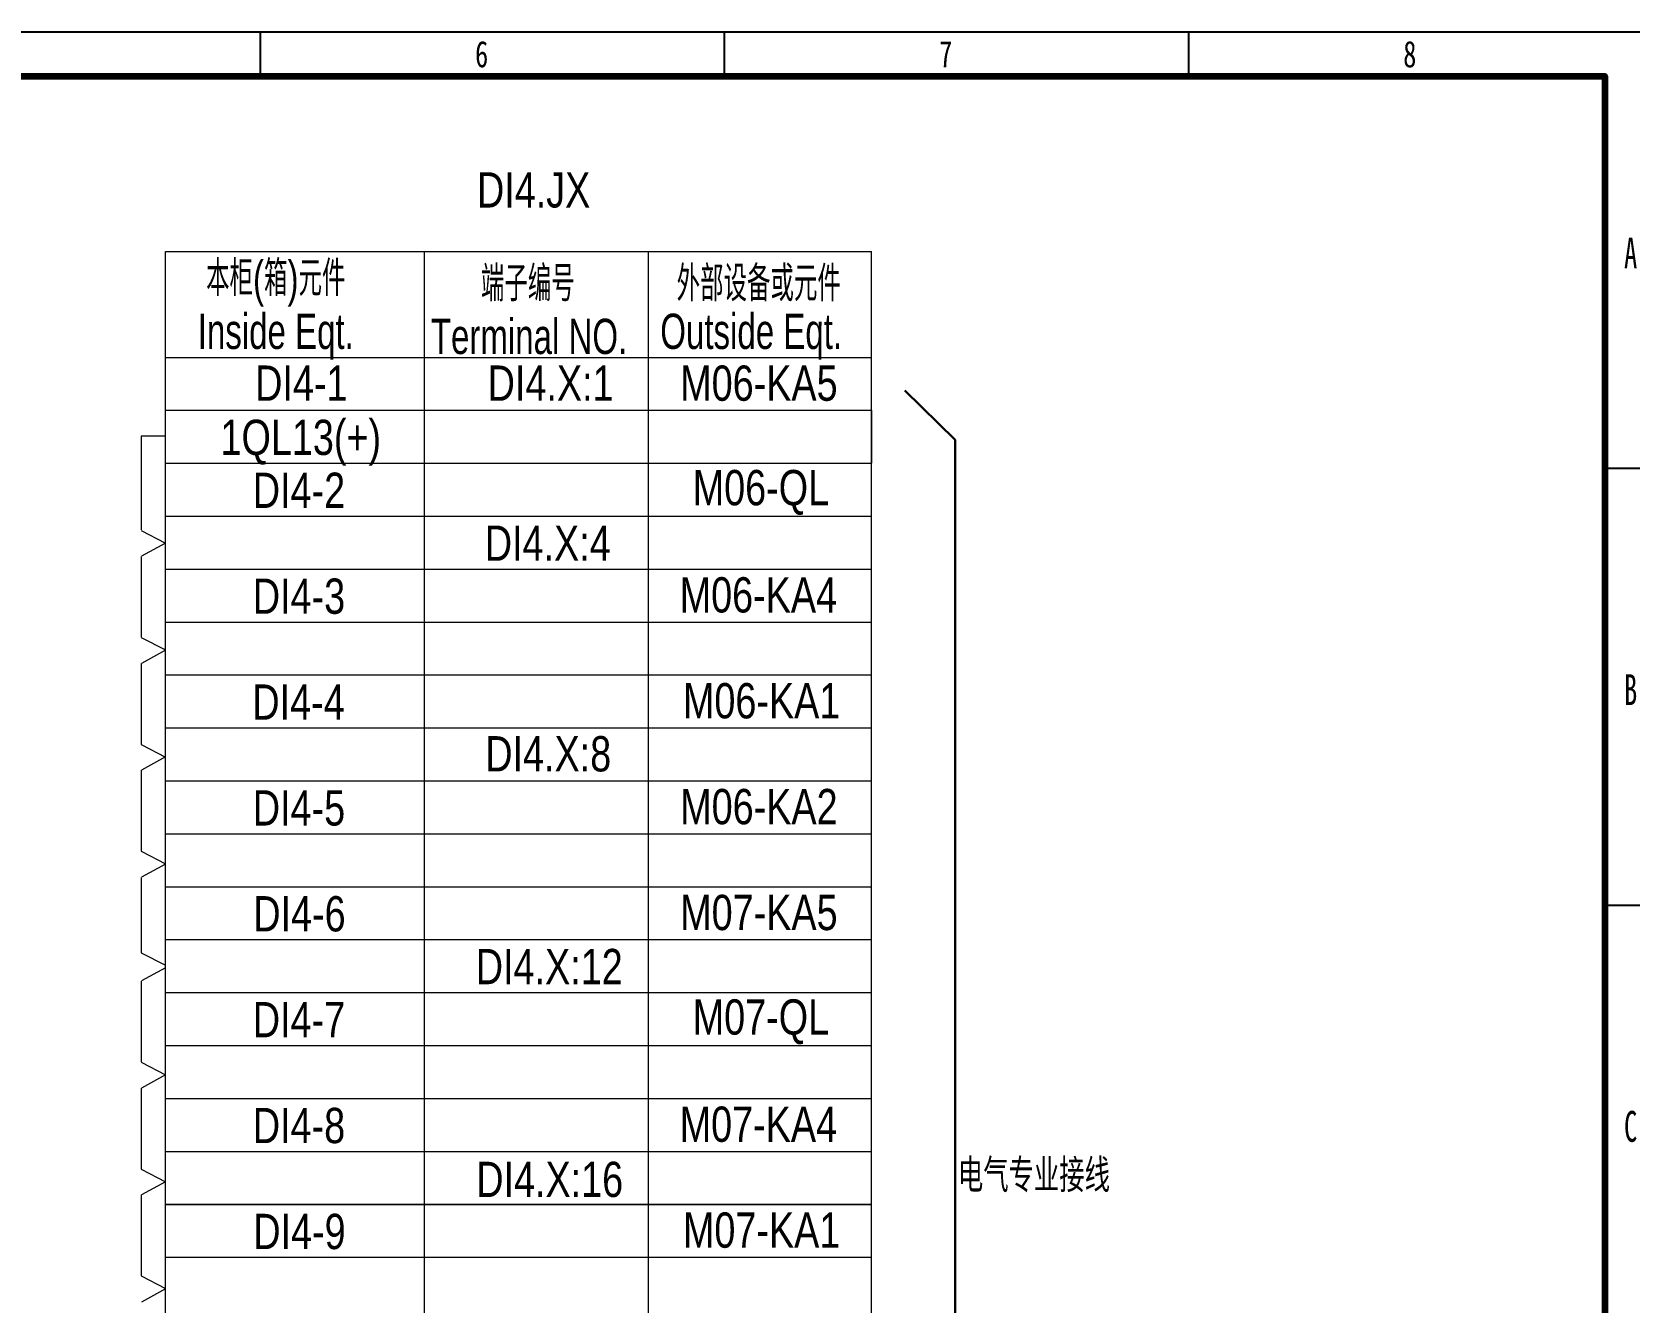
# Model space of a CAD drawing. Header units: millimetres. Extents: x -705761 to 1364679, y -410401 to 446404.
# Drawn here: x 139555 to 157657, y -99880 to -85483 of the extents above; entities that cross this region are included whole.
import ezdxf
from ezdxf.enums import TextEntityAlignment as Align

# ---------------------------------------------------------------- set-up
doc = ezdxf.new("R2010")
doc.units = ezdxf.units.MM
for name, color, linetype in [('1', 7, 'Continuous'), ('TK', 7, 'Continuous'), ('模板-签名-公用', 3, 'Continuous')]:
    doc.layers.add(name, color=color, linetype=linetype)
doc.layers.add('图框', color=7, linetype='Continuous', lineweight=13)
doc.layers.add('层 63', color=7, linetype='Continuous', lineweight=18)
doc.styles.add('bsee', font='BSDI_XW.shx', dxfattribs={"width": 0.8, "bigfont": 'BSDI_HZ.shx'})
doc.styles.add('Style-仿宋_GB2312', font='')
doc.styles.add('宋体', font='', dxfattribs={"width": 0.7, "height": 2.5})
doc.styles.add('宋体_1', font='', dxfattribs={"width": 0.7, "height": 2.386364})
doc.styles.get('Style-仿宋_GB2312').set_extended_font_data('仿宋_GB2312')
doc.styles.get('宋体').set_extended_font_data('SimSun')
doc.styles.get('宋体_1').set_extended_font_data('SimSun')

# ---------------------------------------------------------------- blocks, each defined once
blk = doc.blocks.new('BSIET_通用图框_A3_1')
at = {"layer": '图框', "color": 7, "linetype": 'Continuous', "lineweight": 25}
for p, q in [((-157.4, 297), (-157.4, 292)), ((-104.8, 297), (-104.8, 292)), ((-52.2, 297), (-52.2, 292)), ((0, 247.5), (-5, 247.5)), ((0, 198), (-5, 198))]:
    blk.add_line(p, q, dxfattribs=at)
at = {"layer": '图框', "lineweight": 25}
blk.add_lwpolyline([(-420, 297), (0, 297), (0, 0), (-420, 0)], close=True, dxfattribs=at)
at = {"layer": '图框', "lineweight": 100}
blk.add_lwpolyline([(-395, 292), (-5, 292), (-5, 5), (-395, 5)], close=True, dxfattribs=at)
at = {"layer": 'TK', "style": '宋体_1', "width": 0.7, "flags": 3}
for tag, p in [('LZCO_NGZBS-W50-H30-D10_T7', (-43.87, 279.75)), ('LZCO_NJN-W50-H30-D10_T7', (-42.73, 248.65))]:
    blk.add_attdef(tag, text='', height=3, dxfattribs=at).set_placement(p, align=Align.MIDDLE_CENTER)
at = {"layer": 'TK', "style": '宋体', "width": 0.7, "flags": 3}
for tag, p in [('LZHQ_N会签6_T6_H6', (-407.25, 57.08)), ('LZHQ_N会签5_T6_H6', (-407.25, 49.08)), ('LZHQ_N会签4_T6_H6', (-407.25, 41.08)), ('LZHQ_N会签3_T6_H6', (-407.25, 33.08)), ('LZHQ_N会签2_T6_H6', (-407.25, 25.08)), ('LZHQ_N会签1_T6_H6', (-407.25, 17.08))]:
    blk.add_attdef(tag, text='', height=2.5, dxfattribs=at).set_placement(p, align=Align.MIDDLE)
at = {"layer": '图框', "color": 7, "linetype": 'Continuous', "lineweight": 25, "style": 'Style-仿宋_GB2312'}
for s, height, width, p in [('6', 3, 0.733334, (-132.3, 294.49)), ('7', 3, 0.733334, (-79.7, 294.49)), ('8', 3, 0.733334, (-27.1, 294.49)), ('A', 3.5, 0.628572, (-2.07, 271.95)), ('B', 3.5, 0.628572, (-2.07, 222.45)), ('C', 3.5, 0.628572, (-2.07, 172.95))]:
    blk.add_text(s, height=height, dxfattribs=dict(at, width=width)).set_placement(p, align=Align.MIDDLE_CENTER)
at = {"layer": '模板-签名-公用', "style": '宋体', "width": 0.7}
blk.add_attdef('LZTQINS', text='', height=2, dxfattribs=at).set_placement((-5, 5), align=Align.MIDDLE)
at = {"layer": '模板-签名-公用', "style": '宋体', "width": 0.7, "flags": 3}
blk.add_attdef('LZFRAME', (-40.91, 2.06), '', height=3, dxfattribs=at)

msp = doc.modelspace()

# ---------------------------------------------------------------- linework, layer by layer
at = {"layer": '图框', "color": 1, "lineweight": 30}
for p, q in [((149450.05, -89548.03), (150020.5, -90104.72)), ((150020.5, -90104.72), (150020.5, -107405.04))]:
    msp.add_line(p, q, dxfattribs=at)
at = {"layer": '层 63', "color": 7, "linetype": 'Continuous', "lineweight": 13, "ltscale": 10}
for p, q in [((141070.34, -87971.32), (149070.34, -87971.32)), ((141070.34, -87971.32), (149070.34, -87971.32)), ((141070.34, -108372.23), (141070.34, -87971.32)), ((144005.25, -108372.23), (144005.25, -87971.32)), ((146544.52, -108372.23), (146544.52, -87971.32)), ((149070.34, -108372.23), (149070.34, -87971.32)), ((141070.34, -89171.32), (149070.34, -89171.32)), ((141070.34, -89771.32), (149070.34, -89771.32)), ((149070.34, -89771.32), (149070.34, -90371.32)), ((140793.21, -90064.35), (140793.21, -91127.75)), ((141066.51, -90064.35), (140793.41, -90064.35)), ((141070.34, -90371.32), (149070.34, -90371.32)), ((141070.34, -90971.32), (149070.34, -90971.32)), ((140792.71, -91132.65), (141069.11, -91275.85)), ((141069.51, -91276.55), (140796.01, -91426.45)), ((140793.21, -91427.05), (140793.21, -92344.45)), ((141070.34, -91571.32), (149070.34, -91571.32)), ((141070.34, -92171.32), (149070.34, -92171.32)), ((140792.71, -92345.15), (141069.11, -92488.35)), ((141069.51, -92490.95), (140796.01, -92640.85)), ((140793.21, -92641.45), (140793.21, -93558.85)), ((141070.34, -92771.32), (149070.34, -92771.32)), ((141070.34, -93371.32), (149070.34, -93371.32)), ((140792.71, -93559.55), (141069.11, -93702.75)), ((141069.51, -93701.05), (140796.01, -93850.95)), ((140793.21, -93851.55), (140793.21, -94768.95)), ((141070.34, -93971.32), (149070.34, -93971.32)), ((141070.34, -94571.32), (149070.34, -94571.32)), ((140792.71, -94769.65), (141069.11, -94912.85)), ((141069.51, -94915.45), (140796.01, -95065.35)), ((140793.21, -95065.95), (140793.21, -95920.45)), ((141070.34, -95171.32), (149070.34, -95171.32)), ((140792.71, -95919.45), (141069.11, -96062.65)), ((141070.34, -95771.32), (149070.34, -95771.32)), ((141069.51, -96090.45), (140796.01, -96240.35)), ((140793.21, -96240.95), (140793.21, -97158.35)), ((141070.34, -96371.32), (149070.34, -96371.32)), ((141070.34, -96971.32), (149070.34, -96971.32)), ((140792.71, -97159.05), (141069.11, -97302.25)), ((141069.51, -97304.85), (140796.01, -97454.75)), ((140793.21, -97455.35), (140793.21, -98372.75)), ((141070.34, -97571.32), (149070.34, -97571.32)), ((141070.34, -98171.32), (149070.34, -98171.32)), ((140792.71, -98373.45), (141069.11, -98516.65)), ((141069.51, -98514.95), (140796.01, -98664.85)), ((140793.21, -98665.45), (140793.21, -99582.85)), ((141070.34, -98771.32), (149070.34, -98771.32)), ((141070.34, -98772.23), (149070.34, -98772.23)), ((141070.34, -99372.23), (149070.34, -99372.23)), ((140792.71, -99583.55), (141069.11, -99726.75)), ((141069.51, -99729.35), (140796.01, -99879.25))]:
    msp.add_line(p, q, dxfattribs=at)

# ---------------------------------------------------------------- block references
at = {"layer": '图框', "color": 1, "lineweight": 15, "xscale": 100, "yscale": 100, "zscale": 100}
msp.add_blockref('BSIET_通用图框_A3_1', (157882.18, -115183.02), dxfattribs=at)

# ---------------------------------------------------------------- texts
at = {"layer": '1', "color": 50, "lineweight": 35, "style": 'bsee', "width": 0.8}
for s, p in [('M06-KA5', (146902.81, -89663.63)), ('M06-QL', (147044.35, -90848.24)), ('M06-KA4', (146896.66, -92063.63)), ('M06-KA1', (146933.58, -93263.63)), ('M06-KA2', (146902.81, -94463.63))]:
    msp.add_text(s, height=400, dxfattribs=at).set_placement(p)
at = {"layer": '1', "color": 7, "lineweight": 35, "style": 'bsee', "width": 0.8}
for s, p in [('M07-KA5', (146902.81, -95663.63)), ('M07-QL', (147044.35, -96848.24)), ('M07-KA4', (146896.66, -98063.63)), ('M07-KA1', (146933.58, -99263.63))]:
    msp.add_text(s, height=400, dxfattribs=at).set_placement(p)
at = {"layer": '1', "color": 7, "linetype": 'Continuous', "lineweight": 30, "insert": (150911.85, -98445.99), "char_height": 378, "attachment_point": 5, "line_spacing_factor": 0.75, "style": 'bsee'}
msp.add_mtext('电气专业接线', dxfattribs=at)
at = {"layer": '层 63', "color": 7, "lineweight": 30, "style": 'bsee', "width": 0.8}
for s, p in [('DI4-1', (142085.49, -89663.63)), ('DI4.X:1', (144720.27, -89663.63)), ('DI4-2', (142058.56, -90878.25)), ('DI4.X:4', (144687.96, -91477.55)), ('DI4-3', (142058.56, -92078.25)), ('DI4-4', (142053.18, -93278.25)), ('DI4.X:8', (144693.35, -93864.95)), ('DI4-5', (142058.56, -94478.25)), ('DI4-6', (142063.95, -95678.25)), ('DI4.X:12', (144585.65, -96276.75)), ('DI4-7', (142058.56, -96878.25)), ('DI4-8', (142058.56, -98078.25)), ('DI4.X:16', (144591.04, -98688.55)), ('DI4-9', (142063.95, -99279.16))]:
    msp.add_text(s, height=400, dxfattribs=at).set_placement(p)
at = {"layer": '层 63', "color": 10, "lineweight": 30, "style": 'bsee', "width": 0.8}
msp.add_text('1QL13(+)', height=400, dxfattribs=at).set_placement((141692.41, -90278.25))
at = {"layer": '层 63', "color": 7, "lineweight": 30, "char_height": 400, "attachment_point": 5, "line_spacing_factor": 0.6, "style": 'bsee'}
for s, insert in [('DI4.JX', (145241.38, -87276.1)), ('\\H1x;\\W0.7;本柜(箱)元件', (142318.63, -88336.42)), ('\\H1x;\\W0.7;端子编号', (145175.45, -88336.42)), ('\\H1x;\\W0.7;外部设备或元件', (147792.83, -88336.42)), ('\\H1x;\\W0.7;Inside Eqt.', (142318.93, -88936.62)), ('\\H1x;\\W0.7;Outside Eqt.', (147707.01, -88936.62)), ('\\H1x;\\W0.7;Terminal NO.', (145189.11, -88936.62))]:
    msp.add_mtext(s, dxfattribs=dict(at, insert=insert))

doc.saveas('drawing.dxf')
